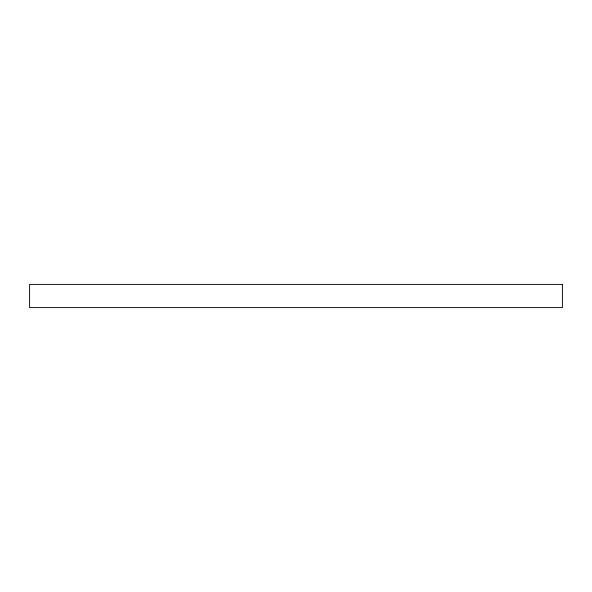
<?xml version="1.0" encoding="UTF-8"?>
<svg xmlns="http://www.w3.org/2000/svg" width="592" height="592" viewBox="0 0 592 592"><rect width="100%" height="100%" fill="white"/><g stroke="black" fill="none" stroke-linecap="round" stroke-linejoin="round"><path stroke-width="0.89" d="M562.4 284.404L29.6 284.404L29.6 307.596L562.4 307.596L562.4 284.404"/></g></svg>
